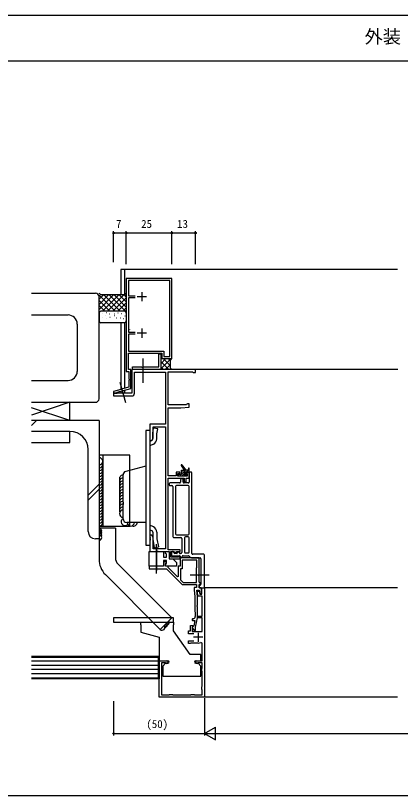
# Model space of a CAD drawing. Units: millimetres on the paper. Extents: x -437 to 438, y -233 to 230.
# Drawn here: x -59.8 to 151.7, y -233 to 195.5 of the extents above; entities that cross this region are included whole.
import ezdxf
from ezdxf.enums import TextEntityAlignment as Align

# ---------------------------------------------------------------- set-up
doc = ezdxf.new("R2010")
doc.units = ezdxf.units.MM
for name, color, linetype in [('0-1_USER1', 3, 'Continuous'), ('0-2_YKK_11', 7, 'Continuous'), ('0-3_YKK_11E', 7, 'Continuous'), ('0-4_YKK_12', 2, 'Continuous'), ('0-5_YKK_13', 4, 'Continuous'), ('0-6_YKK_D', 6, 'Continuous'), ('0-7_YKK_ZWAK', 7, 'Continuous'), ('0-8_YSS_K', 3, 'Continuous')]:
    doc.layers.add(name, color=color, linetype=linetype)
doc.styles.add('ＭＳ ゴシック', font='')
doc.styles.get('ＭＳ ゴシック').set_extended_font_data('MS Gothic')

msp = doc.modelspace()

# ---------------------------------------------------------------- linework, layer by layer
at = {"layer": '0-2_YKK_11'}
for p, q in [((9.562, 43.5), (9.562, 38.5)), ((12.062, 41), (7.062, 41)), ((2.941, 23.085), (2.941, 23.285)), ((9.562, 23.5), (9.562, 18.5)), ((12.062, 21), (7.062, 21)), ((36.562, -55.3), (36.062, -55.3)), ((30.862, -59.6), (30.862, -60.8)), ((31.862, -59.1), (31.362, -59.1)), ((32.362, -60.8), (32.362, -59.6)), ((35.562, -55.8), (35.562, -60.8)), ((37.062, -100), (37.062, -55.8)), ((24.562, -61.8), (24.562, -62.3)), ((30.362, -61.3), (25.062, -61.3)), ((25.062, -62.8), (26.062, -62.8)), ((26.562, -63.3), (26.562, -90.8)), ((28.062, -63.3), (28.062, -89.3)), ((35.062, -62.8), (28.562, -62.8)), ((35.062, -61.3), (32.862, -61.3)), ((35.562, -89.3), (35.562, -63.3)), ((28.562, -89.8), (35.062, -89.8)), ((27.062, -91.3), (31.062, -91.3)), ((31.562, -91.8), (31.562, -99.6)), ((33.062, -91.5), (33.062, -99.3)), ((35.062, -91), (33.562, -91)), ((35.562, -99.3), (35.562, -91.5)), ((25.962, -99.5), (25.962, -100.8)), ((26.862, -99), (26.462, -99)), ((26.462, -101.3), (30.262, -101.3)), ((27.162, -99.6), (27.162, -99.3)), ((28.762, -100.1), (27.662, -100.1)), ((29.762, -99.3), (29.562, -99.3)), ((31.062, -100.1), (30.562, -100.1)), ((30.562, -101.6), (30.562, -102.2)), ((30.862, -102.5), (31.262, -102.5)), ((31.762, -102), (31.762, -101.8)), ((32.262, -101.3), (35.177, -101.3)), ((33.562, -99.8), (35.062, -99.8)), ((37.312, -102.5), (41.562, -102.5)), ((43.562, -100.5), (37.562, -100.5)), ((44.062, -118.5), (44.062, -101)), ((42.062, -103), (42.062, -117)), ((41.062, -118), (41.062, -118.5)), ((41.562, -119), (43.562, -119))]:
    msp.add_line(p, q, dxfattribs=at)
for points in [[(1.062, 51), (1.062, -0.1), (2.462, -0.1), (2.462, -4.042), (2.582, -4.225), (2.582, -4.775), (2.462, -4.958), (2.462, -8.749), (-0.995, -9.676), (-1.141, -9.839), (-1.672, -9.981), (-1.881, -9.913), (-5.938, -11), (-5.938, -12), (-3.938, -12), (-3.938, -11.499), (3.562, -9.49), (3.562, 1), (2.162, 1), (2.162, 10), (20.562, 10), (20.562, 7), (26.062, 7), (26.062, 51)], [(20.062, 1), (4.362, 1), (4.362, 2.5), (9.391, 2.5), (9.583, 2.357), (10.541, 2.357), (10.733, 2.5), (18.862, 2.5), (18.862, 9.7), (20.062, 9.7)]]:
    msp.add_lwpolyline(points, close=True, dxfattribs=at)
for points in [[(5.862, 20.4), (2.262, 20.4), (2.262, 11.1), (21.662, 11.1), (21.662, 8.1), (24.962, 8.1), (24.962, 49.9), (2.262, 49.9), (2.262, 41.6), (5.862, 41.6)], [(5.862, 40.4), (2.262, 40.4), (2.262, 21.6), (5.862, 21.6)]]:
    msp.add_lwpolyline(points, dxfattribs=at)
for centre, radius, start, end in [((36.062, -55.8), 0.5, 90, 180), ((36.562, -55.8), 0.5, 0, 90), ((31.362, -59.6), 0.5, 90, 180), ((31.862, -59.6), 0.5, 0, 90), ((25.062, -61.8), 0.5, 90, 180), ((25.062, -62.3), 0.5, 180, 270), ((26.062, -63.3), 0.5, 0, 90), ((28.562, -63.3), 0.5, 90, 180), ((30.362, -60.8), 0.5, 270, 0), ((32.862, -60.8), 0.5, 180, 270), ((35.062, -60.8), 0.5, 270, 360), ((35.062, -63.3), 0.5, 0, 90), ((28.562, -89.3), 0.5, 180, 270), ((35.062, -89.3), 0.5, 270, 0), ((27.062, -90.8), 0.5, 180, 270), ((31.062, -91.8), 0.5, 0, 90), ((33.562, -91.5), 0.5, 90, 180), ((35.062, -91.5), 0.5, 0, 90), ((26.462, -99.5), 0.5, 90, 180), ((26.462, -100.8), 0.5, 180, 270), ((26.862, -99.3), 0.3, 0, 90), ((27.662, -99.6), 0.5, 180, 270), ((28.762, -99.8), 0.3, 270, 0), ((29.562, -99.8), 0.5, 90, 180), ((29.762, -99.8), 0.5, 360, 90), ((30.562, -99.8), 0.3, 180, 270), ((30.262, -101.6), 0.3, 360, 90), ((30.862, -102.2), 0.3, 180, 270), ((31.062, -99.6), 0.5, 270, 0), ((31.262, -102), 0.5, 270, 0), ((32.262, -101.8), 0.5, 90, 180), ((33.562, -99.3), 0.5, 180, 270), ((35.062, -99.3), 0.5, 270, 0), ((35.177, -101.8), 0.5, 31.33225, 90), ((37.312, -100.5), 2, 211.33225, 270), ((37.562, -100), 0.5, 180, 270), ((41.562, -103), 0.5, 0, 90), ((43.562, -101), 0.5, 0, 90), ((41.562, -118), 0.5, 90, 180), ((41.562, -118.5), 0.5, 180, 270), ((41.562, -117), 0.5, 270, 0), ((43.562, -118.5), 0.5, 270, 0)]:
    msp.add_arc(centre, radius, start, end, dxfattribs=at)
at = {"layer": '0-3_YKK_11E'}
for p, q in [((40.562, -143.6), (40.562, -148.6)), ((43.062, -146.1), (38.062, -146.1))]:
    msp.add_line(p, q, dxfattribs=at)
for points in [[(35.562, -58.6), (35.562, -55.3), (33.462, -55.3), (33.462, -56.1), (34.562, -56.1), (34.562, -57.6), (29.362, -57.6), (29.362, -56.1), (30.462, -56.1), (30.462, -55.3), (28.362, -55.3), (28.362, -57.4), (24.062, -57.4), (24.062, -20.1), (31.062, -20.1), (35.562, -19.706), (35.562, -17.8), (34.662, -17.8), (34.362, -18.1), (34.062, -18.4), (24.062, -18.4), (24.062, -0.2), (37.362, -0.2), (37.562, -0.4), (37.762, -0.6), (39.062, -0.6), (39.062, 1), (4.062, 1), (4.062, -12), (-5.938, -12), (-5.938, -13.5), (4.062, -13.5)], [(5.562, -12), (5.562, -0.5), (22.562, -0.5), (22.562, -29), (14.062, -29), (14.062, -38), (15.062, -38), (15.762, -36.788), (15.762, -30.5), (22.562, -30.5)], [(22.562, -30.5), (22.562, -97.5), (15.762, -97.5), (15.762, -91.212), (15.062, -90), (14.062, -90), (14.062, -91.042), (14.182, -91.225), (14.182, -91.775), (14.062, -91.958), (14.062, -92.042), (14.182, -92.225), (14.182, -92.775), (14.062, -92.958), (14.062, -99), (17.604, -99), (17.787, -98.88), (18.337, -98.88), (18.52, -99), (24.562, -99), (24.562, -103), (30.562, -103), (30.562, -101.57), (30.117, -101.451), (29.8, -102), (25.562, -102), (25.562, -99), (27.162, -99), (27.462, -99.3), (27.912, -99.56), (28.882, -99), (30.562, -99), (30.562, -98), (24.062, -98), (24.062, -58.6), (32.862, -58.6), (32.862, -60.7), (33.862, -60.7), (33.862, -58.6), (35.562, -58.6)], [(37.762, -136.9), (38.658, -136.9), (38.087, -139.756), (37.457, -140.497), (37.316, -140.95), (38.449, -142.567), (39.162, -142.342), (39.162, -140.5), (40.162, -135.5), (40.162, -129.458), (40.042, -129.275), (40.042, -128.725), (40.162, -128.542), (40.162, -123.629), (39.862, -120.2), (41.162, -120.2), (41.515, -122.2), (42.362, -122.2), (42.362, -119.747), (42.462, -119.524), (42.262, -119), (41.062, -119), (41.062, -117.2), (42.062, -117.2), (42.062, -116.7), (41.062, -115.7), (41.062, -112.458), (40.942, -112.275), (40.942, -111.725), (41.062, -111.542), (41.062, -102.5), (30.562, -102.5), (30.562, -107), (29.562, -107), (29.562, -112.754), (29.174, -112.915), (24.062, -107.803), (24.062, -107), (22.562, -107), (22.562, -105.7)], [(22.562, -105.7), (23.179, -105.083), (22.472, -104.376), (21.562, -105.286), (21.562, -107), (13.562, -107), (13.562, -108.5), (23.062, -108.5)], [(23.062, -108.5), (31.762, -117.2), (39.562, -117.2), (39.562, -118.7), (38.362, -118.7), (38.362, -120.265), (38.662, -123.695), (38.662, -132), (38.962, -132.3), (38.962, -134.7)], [(38.164, -144.2), (35.262, -144.2), (35.262, -142.6), (36.262, -142.6), (36.262, -139.6), (37.662, -139.6), (37.662, -140.1), (37.462, -140.383), (37.262, -140.665), (37.262, -142.9), (42.662, -142.9), (42.662, -135.5), (40.162, -135.5), (40.162, -134.5), (42.662, -134.5), (42.662, -123.5), (40.388, -123.5), (40.162, -120.922), (41.151, -120.791), (41.434, -122.4), (42.562, -122.4), (42.562, -119), (44.062, -119), (44.062, -179), (19.062, -179), (19.062, -159), (23.312, -159)], [(40.562, -149.3), (36.482, -149.3), (36.222, -149.45), (35.962, -149.6), (35.262, -149.6), (35.262, -148), (38.164, -148)], [(39.812, -159), (42.662, -159), (42.662, -149.273), (42.073, -148.921)], [(22.787, -160.285), (22.577, -160.2), (20.362, -160.2), (20.362, -162.975), (20.477, -163.212), (20.477, -164.788), (20.362, -165.024), (20.362, -172.975), (20.477, -173.212), (20.477, -174.788), (20.362, -175.024), (20.362, -177.7), (24.537, -177.7), (24.774, -177.584), (26.35, -177.584), (26.587, -177.7), (36.537, -177.7), (36.774, -177.584), (38.35, -177.584), (38.587, -177.7), (42.662, -177.7), (42.662, -174.938), (42.57, -174.721), (42.57, -173.278), (42.662, -173.062), (42.662, -164.938), (42.57, -164.721), (42.57, -163.278), (42.662, -163.062), (42.662, -160.2), (40.547, -160.2), (40.337, -160.285)]]:
    msp.add_lwpolyline(points, dxfattribs=at)
msp.add_lwpolyline([(39.562, -116), (39.562, -108), (39.862, -107.7), (39.862, -103.7), (31.762, -103.7), (31.762, -108.5), (30.762, -108.5), (30.762, -114.503), (32.259, -116)], close=True, dxfattribs=at)
for centre, radius, start, end in [((4.062, -12), 1.5, 270.00001, 359.99999), ((37.762, -136.4), 0.5, 89.99999, 270.00001), ((37.762, -134.7), 1.2, 270.00001, 359.99999), ((40.562, -146.1), 3.2, 269.99999, 298.17862), ((23.312, -159.75), 0.75, 225.58467, 89.99998), ((39.812, -159.75), 0.75, 90.00002, 314.41533)]:
    msp.add_arc(centre, radius, start, end, dxfattribs=at)
at = {"layer": '0-4_YKK_12'}
for p, q in [((150.146, 56), (0.062, 56)), ((0.062, 56), (0.062, 42)), ((0.062, 26.7), (0.062, -9.392)), ((150.192, 1), (38.762, 1)), ((0.062, -12), (-1.938, -12)), ((0.062, -10.428), (0.062, -12)), ((150.146, -119), (43.562, -119)), ((150.146, -179), (43.562, -179))]:
    msp.add_line(p, q, dxfattribs=at)
at = {"layer": '0-5_YKK_13'}
for p, q in [((-1.938, 26.7), (-1.938, -9.928)), ((10.062, 7.124), (10.062, -6.265)), ((-2.467, -5.954), (0.534, -17.153)), ((-1.938, -10.963), (-1.938, -12)), ((-29.938, -17), (-51.036, -24.033)), ((-29.938, -27), (-29.938, -17)), ((-29.938, -27), (-51.036, -19.967)), ((-13.938, -27), (-51.038, -27)), ((-51.038, -29.737), (-48.301, -27)), ((-13.938, -27), (-13.938, -92)), ((-29.938, -33), (-51.038, -33)), ((11.762, -32.5), (11.762, -95.5)), ((14.062, -32.5), (11.762, -32.5)), ((14.062, -32.5), (14.062, -95.5)), ((15.562, -34.041), (16.076, -31.129)), ((15.562, -37.008), (15.562, -34.041)), ((17.862, -37.008), (17.862, -34.242)), ((14.062, -38.351), (14.99, -37.912)), ((15.974, -39.991), (14.062, -40.896)), ((-19.938, -88), (-19.938, -43)), ((-11.638, -85), (-11.638, -46)), ((31.521, -51.378), (33.762, -54.3)), ((11.762, -52), (0.744, -54.952)), ((30.343, -57.6), (33.643, -54.3)), ((31.364, -55.231), (32.294, -54.302)), ((35.562, -54.3), (33.162, -54.3)), ((33.99, -55.3), (34.99, -54.3)), ((35.262, -53.474), (35.063, -54.3)), ((35.35, -55.287), (35.549, -55.088)), ((35.562, -55), (35.562, -53.301)), ((-0.738, -71.786), (-0.738, -56.884)), ((29.362, -57.234), (30.096, -56.5)), ((29.662, -57.6), (29.362, -57.3)), ((31.69, -57.6), (32.722, -56.568)), ((33.037, -57.6), (34.008, -56.629)), ((33.762, -56.5), (33.974, -57.012)), ((-19.938, -67.95), (-13.938, -61.95)), ((-19.938, -70.779), (-13.938, -64.779)), ((-0.738, -81), (-0.738, -73.214)), ((11.762, -83), (1.262, -83)), ((15.957, -85.413), (14.062, -84.53)), ((14.062, -87.068), (14.985, -87.498)), ((15.562, -88.404), (15.562, -92.2)), ((17.862, -88.404), (17.862, -91.998)), ((-13.938, -92), (-15.938, -92)), ((15.562, -92.2), (16.386, -96.871)), ((17.862, -91.998), (18.651, -96.472)), ((11.762, -95.5), (14.062, -95.5)), ((16.386, -96.871), (18.651, -96.472)), ((17.562, -111), (17.562, -95)), ((17.562, -96.5), (17.562, -109.5)), ((46.562, -112.007), (36.062, -112.007)), ((27.062, -135.5), (-5.938, -135.5)), ((-5.938, -135.5), (-5.938, -137.8)), ((27.062, -137.8), (27.062, -135.5)), ((-5.938, -137.8), (27.062, -137.8)), ((9.062, -139.3), (9.062, -137.8)), ((9.062, -139.3), (9.062, -143.32)), ((27.062, -137.8), (27.062, -139.3)), ((27.062, -142.646), (27.062, -139.3)), ((9.062, -143.32), (19.062, -146)), ((19.062, -146), (19.062, -159)), ((42.062, -159), (42.062, -155.5)), ((19.062, -159), (23.862, -159)), ((22.562, -160.4), (21.062, -161.9)), ((21.062, -161.9), (21.062, -167.5)), ((23.862, -160.4), (22.562, -160.4)), ((39.262, -159), (42.062, -159)), ((40.562, -160.4), (39.262, -160.4)), ((42.062, -161.9), (40.562, -160.4)), ((42.062, -167.5), (42.062, -161.9)), ((21.062, -167.5), (42.062, -167.5))]:
    msp.add_line(p, q, dxfattribs=at)
for points in [[(0.062, 56), (-1.938, 56), (-1.938, 42)], [(-51.038, -39), (-29.938, -39), (-29.938, -33)], [(17.862, -34.242), (18.341, -31.528), (16.076, -31.129)], [(29.362, -57.3), (29.362, -56.5), (31.362, -56.5), (31.362, -54.3), (32.562, -54.3), (32.802, -54.42)], [(33.036, -54.114), (32.897, -54), (31.388, -51.698)], [(32.826, -56.29), (32.962, -56.039), (32.962, -55.3), (35.262, -55.3), (35.562, -55)], [(33.974, -57.012), (33.386, -57.6), (29.662, -57.6)], [(33.762, -56.5), (33.423, -56.5), (33.172, -56.636)], [(42.062, -155.5), (36.062, -155.5), (27.062, -142.646)]]:
    msp.add_lwpolyline(points, dxfattribs=at)
for points in [[(3.062, -85), (3.062, -46), (-13.938, -46), (-13.938, -85)], [(21.562, -107), (13.562, -107), (13.562, -99), (21.562, -99), (21.562, -102), (23.062, -102), (23.062, -100.5), (22.562, -100), (22.562, -99), (24.562, -99), (24.562, -103), (26.562, -103), (28.562, -105), (28.562, -107), (22.562, -107), (22.562, -106), (23.062, -105.5), (23.062, -104), (21.562, -104)]]:
    msp.add_lwpolyline(points, close=True, dxfattribs=at)
for centre, radius, start, end in [((-29.938, -43), 10, 0, 90), ((14.562, -37.008), 1, 295.33088, 0), ((14.562, -37.008), 3.3, 295.33088, 0), ((31.362, -51.5), 0.2, 37.49249, 277.49249), ((1.262, -56.884), 2, 105, 180), ((32.962, -54.3), 0.2, 216.86989, 68.22852), ((35.362, -53.301), 0.2, 0.00002, 240.00002), ((32.962, -56.5), 0.25, 123.05573, 326.94425), ((-1.438, -72.5), 1, 314.427, 45.573), ((1.262, -81), 2, 180, 270), ((14.562, -88.404), 3.3, 0, 65), ((-15.938, -88), 4, 180, 270), ((14.562, -88.404), 1, 0, 65), ((23.862, -159.7), 0.7, 270, 90), ((39.262, -159.7), 0.7, 90, 270)]:
    msp.add_arc(centre, radius, start, end, dxfattribs=at)
at = {"layer": '0-6_YKK_D'}
for p, q in [((-5.938, 60), (-5.938, 77)), ((1.062, 76), (-5.938, 76)), ((1.062, 60), (1.062, 77)), ((1.062, 59), (1.062, 77)), ((26.062, 76), (1.062, 76)), ((26.062, 59), (26.062, 77)), ((39.062, 76), (26.062, 76)), ((39.062, 59), (39.062, 77)), ((44.062, -179.5), (44.062, -200)), ((44.062, -179.5), (44.062, -200)), ((-5.938, -181.205), (-5.938, -200)), ((44.062, -199), (50.124, -195.5)), ((50.124, -202.5), (50.124, -195.5)), ((-5.938, -199), (44.062, -199)), ((44.062, -199), (50.124, -202.5)), ((44.062, -199), (56.186, -199)), ((51.062, -199), (293.23, -199))]:
    msp.add_line(p, q, dxfattribs=at)
for centre in [(-5.938, 76), (1.062, 76), (1.062, 76), (26.062, 76), (26.062, 76), (39.062, 76), (-5.938, -199)]:
    msp.add_circle(centre, 0.425, dxfattribs=at)
at = {"layer": '0-7_YKK_ZWAK'}
for p, q in [((438.1, 195.5), (-436.9, 195.5)), ((438.1, 170.5), (-436.9, 170.5))]:
    msp.add_line(p, q, dxfattribs=at)
msp.add_lwpolyline([(-436.9, -233), (438.1, -233), (438.1, 195.5)], dxfattribs=at)
at = {"layer": '0-8_YSS_K'}
for p, q in [((-51.038, 43), (-15.938, 43)), ((-13.938, 43), (-12.938, 42)), ((1.062, 43), (0.062, 42)), ((-13.666, 42.728), (-13.938, 42.456)), ((-5.908, 42), (-13.938, 33.971)), ((-8.737, 42), (-13.938, 36.799)), ((-11.565, 42), (-13.938, 39.627)), ((-5.109, 33), (-13.938, 41.828)), ((-13.938, -15), (-13.938, 41)), ((-7.938, 33), (-13.938, 39)), ((0.062, 42), (-12.938, 42)), ((-3.08, 42), (-12.08, 33)), ((-2.281, 33), (-11.281, 42)), ((-0.252, 42), (-9.252, 33)), ((0.547, 33), (-8.453, 42)), ((1.062, 40.485), (-6.423, 33)), ((1.062, 35.314), (-5.624, 42)), ((1.062, 38.142), (-2.796, 42)), ((1.062, 40.971), (0.033, 42)), ((-10.766, 33), (-13.938, 36.172)), ((1.062, 37.657), (-3.595, 33)), ((1.062, 34.828), (-0.766, 33)), ((-51.038, 31), (-30.938, 31)), ((-13.938, 32), (-13.938, 27.7)), ((0.062, 33), (-12.938, 33)), ((-12.19, 31.698), (-12.29, 31.698)), ((-10.344, 30.468), (-10.444, 30.468)), ((-9.673, 32.145), (-9.773, 32.145)), ((-9.673, 32.145), (-9.773, 32.145)), ((-8.097, 31.522), (-8.297, 31.522)), ((-5.482, 31.481), (-5.682, 31.481)), ((-5.482, 30.501), (-5.682, 30.501)), ((-3.439, 31.971), (-3.639, 31.971)), ((-1.6, 31.685), (-1.8, 31.685)), ((0.484, 30.419), (0.284, 30.419)), ((1.062, 32), (1.062, 27.7)), ((-25.938, 26), (-25.938, 0)), ((0.062, 26.7), (-12.938, 26.7)), ((-12.19, 29.574), (-12.29, 29.574)), ((-9.953, 28.959), (-10.053, 28.959)), ((-7.77, 29.52), (-7.97, 29.52)), ((-4.215, 29.193), (-4.415, 29.193)), ((-2.009, 29.275), (-2.209, 29.275)), ((-0.252, 28.825), (-0.452, 28.825)), ((22.825, 7), (20.062, 4.237)), ((25.653, 7), (20.062, 1.409)), ((24.404, 1), (20.062, 5.342)), ((25.062, 3.17), (21.232, 7)), ((25.062, 5.999), (24.061, 7)), ((25.974, 7.088), (25.062, 6.176)), ((25.062, 6.176), (25.062, 2)), ((21.575, 1), (20.062, 2.513)), ((25.062, 3.581), (22.482, 1)), ((25.062, 2), (26.062, 1)), ((-51.038, -5), (-30.938, -5)), ((-51.038, -17), (-15.938, -17)), ((-4.938, -86.223), (-4.938, -102.387)), ((-3.474, -105.922), (26.1, -135.5)), ((-10.424, -111.7), (19.735, -141.863)), ((19.735, -141.863), (26.1, -135.5)), ((18.562, -159.3), (-51.038, -159.3)), ((18.562, -161.6), (-51.038, -161.6)), ((18.562, -163.9), (-51.038, -163.9)), ((18.562, -166.2), (-51.038, -166.2))]:
    msp.add_line(p, q, dxfattribs=at)
for points in [[(-4.938, -86.223), (-13.938, -86.222), (-13.938, -103.215)], [(-51.038, -156.5), (19.062, -156.5), (19.062, -169), (-51.038, -169)], [(-51.038, -157), (18.562, -157), (18.562, -168.5), (-51.038, -168.5)]]:
    msp.add_lwpolyline(points, dxfattribs=at)
for centre, radius, start, end in [((-15.938, 41), 2, 0, 90), ((-30.938, 26), 5, 0, 90), ((-12.938, 32), 1, 90, 180), ((0.062, 32), 1, 0, 90), ((-12.938, 27.7), 1, 180, 270), ((0.062, 27.7), 1, 270, 0), ((-30.938, 0), 5, 270, 0), ((-15.938, -15), 2, 270, 0), ((-13.938, -49.4), 2, 270, 90), ((-13.938, -51), 2, 270, 23.57818), ((-13.938, -52.6), 2, 270, 23.57818), ((-13.938, -54.2), 2, 270, 23.57818), ((-13.938, -55.8), 2, 270, 23.57818), ((-13.938, -57.4), 2, 270, 23.57818), ((-13.938, -59), 2, 270, 23.57818), ((-13.938, -60.6), 2, 270, 23.57818), ((-0.738, -58.986), 2, 90, 203.57818), ((-0.738, -60.586), 2, 90, 203.57818), ((-13.938, -62.2), 2, 270, 23.57818), ((-13.938, -63.8), 2, 270, 23.57818), ((-0.738, -62.186), 2, 90, 203.57818), ((-0.738, -63.786), 2, 90, 203.57818), ((-0.738, -65.386), 2, 90, 203.57818), ((-13.938, -65.4), 2, 270, 23.57818), ((-13.938, -67), 2, 270, 23.57818), ((-13.938, -68.6), 2, 270, 23.57818), ((-0.738, -66.986), 2, 90, 203.57818), ((-0.738, -68.586), 2, 90, 203.57818), ((-0.738, -70.186), 2, 90, 203.57818), ((-13.938, -70.2), 2, 270, 23.57818), ((-13.938, -71.8), 2, 270, 23.57818), ((-13.938, -73.4), 2, 270, 23.57818), ((-0.738, -71.786), 2, 90, 203.57818), ((-0.738, -73.386), 2, 90, 203.57818), ((-13.938, -75), 2, 270, 23.57818), ((-13.938, -76.6), 2, 270, 23.57818), ((-0.738, -74.986), 2, 90, 203.57818), ((-0.738, -76.586), 2, 90, 203.57818), ((-0.738, -78.186), 2, 90, 270), ((-13.938, -78.2), 2, 270, 23.57818), ((-13.938, -79.8), 2, 270, 23.57818), ((-13.938, -81.4), 2, 270, 23.57818), ((0.262, -82.732), 2, 120, 318.61698), ((-13.938, -83), 2, 270, 23.57818), ((3.462, -83), 2, 180, 0), ((5.062, -83), 2, 246.42182, 0), ((-13.938, -87.722), 1.5, 336.41579, 89.99397), ((-13.938, -88.922), 1.5, 336.41579, 89.99397), ((-13.938, -90.122), 1.5, 336.41579, 89.99397), ((-13.938, -91.322), 1.5, 270.0155, 89.99397), ((0.062, -102.387), 5, 179.99904, 224.99622), ((-1.938, -103.215), 12, 179.99886, 224.99622), ((20.719, -140.73), 1.5, 229.04807, 40.94437), ((21.505, -139.824), 1.5, 295.46989, 37.68918), ((22.292, -138.918), 1.5, 295.46989, 34.41006), ((23.078, -138.011), 1.5, 295.46989, 31.09544)]:
    msp.add_arc(centre, radius, start, end, dxfattribs=at)

# ---------------------------------------------------------------- texts
at = {"layer": '0-1_USER1', "style": 'ＭＳ ゴシック'}
msp.add_text('外装：押出成形セメント板', height=7.331, dxfattribs=at).set_placement((131.98, 178.085), align=Align.BOTTOM_LEFT)
at = {"layer": '0-6_YKK_D', "style": 'ＭＳ ゴシック'}
for s, p in [('7', (-4.637, 77.5)), ('25', (9.198, 77.5)), ('13', (28.96, 77.5)), ('(50)', (12.056, -197.318))]:
    msp.add_text(s, height=4.399, dxfattribs=at).set_placement(p, align=Align.BOTTOM_LEFT)

doc.saveas('drawing.dxf')
